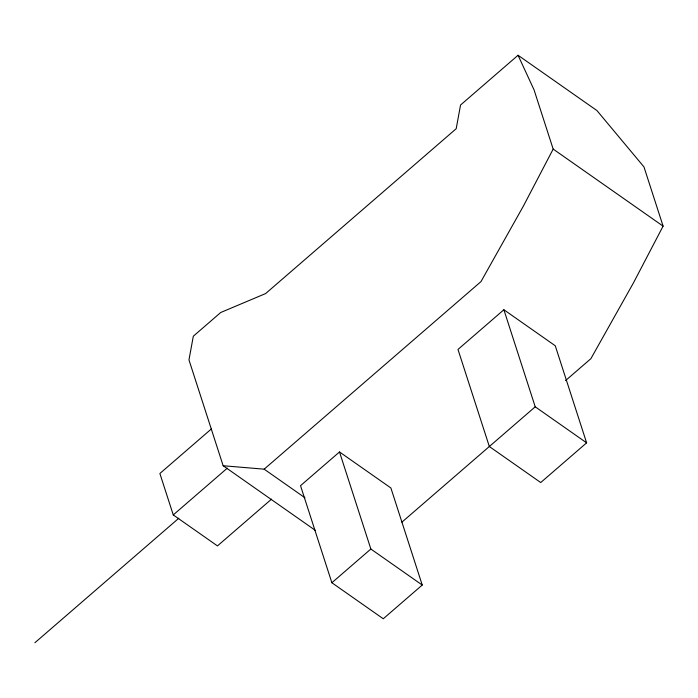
<?xml version="1.0" encoding="UTF-8"?>
<svg xmlns="http://www.w3.org/2000/svg" width="698" height="698" viewBox="0 0 698 698"><rect width="100%" height="100%" fill="white"/><g stroke="black" fill="none" stroke-linecap="round" stroke-linejoin="round"><path stroke-width="1.05" d="M518.056 55.264L534.04 89.841L553.174 149.084L523.474 205.927L480.966 281.617L264.167 469.169L223.151 465.74L188.966 359.898L193.32 336.209L220.734 312.486L265.624 293.57L456.195 128.711L460.549 105.023L518.056 55.264L596.938 110.563L643.966 166.901L663.1 226.143L633.391 282.987L590.883 358.676L565.546 380.593M211.494 428.842L159.877 473.497L173.261 514.923L217.462 545.906L271.539 499.131M173.261 514.923L227.33 468.14M34.9 642.736L178.801 518.239M339.498 451.955L300.524 485.677L331.873 582.743L383.263 618.768L422.238 585.046L390.889 487.981L339.498 451.955L370.856 549.021L422.238 585.046M503.877 309.746L457.984 349.454L489.333 446.519L540.723 482.545L586.617 442.837L555.268 345.772L503.877 309.746L535.226 406.812L586.617 442.837M331.873 582.743L370.856 549.021M401.891 522.174L535.226 406.812M553.174 149.084L663.1 226.143M264.167 469.169L304.947 497.761M223.151 465.74L315.348 530.375"/></g></svg>
